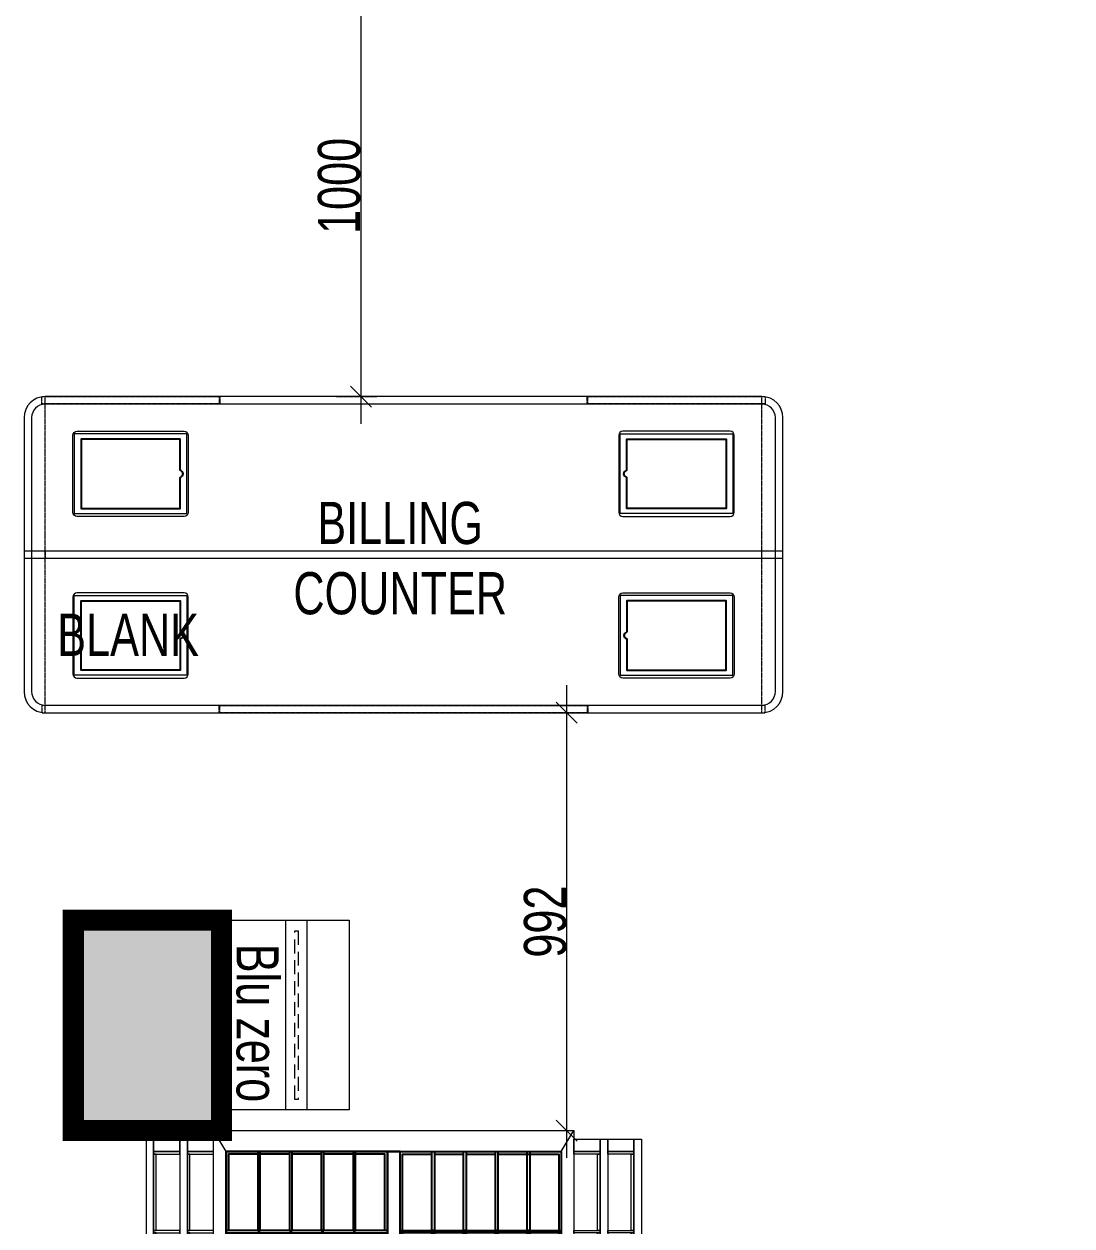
# Model space of a CAD drawing. Header units: feet. Extents: x 6677543 to 6687447, y -5287600 to -5276945.
# Drawn here: x 6679625 to 6682110, y -5282649 to -5279797 of the extents above; entities that cross this region are included whole.
import ezdxf

# ---------------------------------------------------------------- set-up
doc = ezdxf.new("R2010")
doc.units = ezdxf.units.FT
doc.header["$LTSCALE"] = 33
doc.header["$MEASUREMENT"] = 0
doc.header["$PDMODE"] = 3
doc.header["$PDSIZE"] = -1
for name, pattern in [('ACAD_ISO03W100', [30, 12, -18]), ('D10_DASHED', [0.75, 0.5, -0.25]), ('DOT2', [0.125, 0, -0.125]), ('HIDDENX2', [0.75, 0.5, -0.25])]:
    doc.linetypes.add(name, pattern=pattern)
for name, color, linetype, lineweight in [('A-COL', 243, 'Continuous', 9), ('column hatch', 5, 'Continuous', 0), ('LENS-DIM', 252, 'Continuous', 5), ('LENS-FURNITURE', 13, 'Continuous', 9), ('LENS-TEXT', 31, 'Continuous', 5), ('LK-FF&E FLOOR', 1, 'Continuous', 9), ('LK-MIRROR', 133, 'Continuous', 13), ('LN-ELEVATION-1', 81, 'Continuous', 25), ('LN-ELEVATION-2', 103, 'Continuous', 20), ('LN-ELEVATION-3', 125, 'Continuous', 18), ('LN-ELEVATION-4', 145, 'Continuous', 13), ('LN-ELEVATION-5', 167, 'Continuous', 5), ('PLANO-TXT', 252, 'Continuous', 5)]:
    doc.layers.add(name, color=color, linetype=linetype, lineweight=lineweight)
doc.styles.add('LK TXT', font='GILC____.TTF', dxfattribs={"height": 100})
doc.styles.get("Standard").update_dxf_attribs({"font": 'GILC____.TTF'})
doc.dimstyles.new('100MM', dxfattribs={"dimtxt": 100, "dimasz": 50, "dimexe": 65, "dimexo": 65, "dimtad": 1, "dimdec": 0, "dimtxsty": 'Standard', "dimblk": 'OBLIQUE', "dimcen": 2.5, "dimdle": 65, "dimclrd": 256, "dimclre": 256, "dimclrt": 1, "dimadec": 0, "dimazin": 0, "dimtfac": 1, "dimtdec": 0, "dimtmove": 1, "dimatfit": 3, "dimfxl": 1, "dimlwd": -1, "dimlwe": -1, "dimarcsym": 0})

# ---------------------------------------------------------------- blocks, each defined once
blk = doc.blocks.new('A$C8d798a6e')
at = {"layer": 'column hatch'}
h = blk.add_hatch(color=8, dxfattribs=at)
h.dxf.hatch_style = 1
h.paths.add_polyline_path([(573.6844372069462, -986.480192949064), (227.6403910350055, -987.3181149102746), (228.851103246212, -1487.316649084911), (569.024536809884, -1486.49294240959)])
h.paths.add_polyline_path([(3611.006908155978, -981.8010776909067), (3611.003244302235, -980.2879835916682), (3261.041061919183, -981.1353930514306), (3261.005928318948, -981.820175516419), (3262.214982591569, -1481.13401631359), (3612.213956513443, -1480.286517765373)])
h.paths.add_polyline_path([(532.1587154194713, -5449.777664608323), (182.1587154194712, -5450.625165641308), (182.1587154194712, -5742.238590205088), (532.1587154194713, -5742.238590205088)])
h.paths.add_polyline_path([(3382.158715419472, -5442.876584772952), (3032.158715419472, -5443.724085805007), (3032.158715419472, -5742.238590205088), (3382.158715419472, -5742.238590205088)])
h.paths.add_polyline_path([(724.154646160081, 3428.134813574143), (381.5404100129381, 3499.657433697023), (267.1037230361253, 2951.474759149365), (609.7178946286439, 2879.951829789206)])
h.paths.add_polyline_path([(3884.168987052515, 2768.464311182499), (3543.380360743031, 2839.605825136416), (3428.943673767149, 2291.423150588758), (3779.955199126155, 2269.252087379806)])
h.paths.add_polyline_path([(7767.513871246018, -803.975245360285), (7104.316916379146, -802.8845729790628), (7110.95257299114, -1148.886786671355), (7749.472327588126, -1136.641206545755)])
h = blk.add_hatch(color=8, dxfattribs=at)
h.dxf.hatch_style = 1
h.paths.add_polyline_path([(573.6844372069462, -986.480192949064), (227.6403910350055, -987.3181149102746), (228.851103246212, -1487.316649084911), (578.8500771680847, -1486.469150536693)])
at = {"layer": 'A-COL'}
for p, q in [((227.6403910350055, -987.3181149102746), (577.6393649568781, -986.470616362989)), ((228.851103246212, -1487.316649084911), (227.6403910350055, -987.3181149102746)), ((577.6393649568781, -986.470616362989), (578.8500771680847, -1486.469150536693)), ((578.8500771680847, -1486.469150536693), (228.851103246212, -1487.316649084911))]:
    blk.add_line(p, q, dxfattribs=at)
blk = doc.blocks.new('I-PAD Frame')
at = {"color": 3, "linetype": 'Continuous'}
blk.add_lwpolyline([(357868.7410323084, -232321.1361381283), (358122.7410323085, -232321.1361381283, 0.4142135623713902), (358132.7410323086, -232311.1361381283), (358132.7410323086, -232129.1361381283, 0.4142135623713902), (358122.7410323085, -232119.1361381283), (357868.7410323084, -232119.1361381283, 0.4142135623713902), (357858.7410323085, -232129.1361381283), (357858.7410323085, -232311.1361381283, 0.4142135623713902)], format="xyb", close=True, dxfattribs=at)
at = {"color": 3, "linetype": 'Continuous', "lineweight": 25}
blk.add_lwpolyline([(358113.2410323085, -232229.6755301424), (358113.2410323085, -232302.1361381283), (357878.2410323086, -232302.1361381283), (357878.2410323086, -232138.1361381283), (358113.2410323085, -232138.1361381283), (358113.2410323085, -232210.5967461141, 0.3275382217372251), (358114.6410323081, -232212.5046245168, -0.733799385757267), (358114.6410323086, -232227.7676517396, 0.3275382217372252)], format="xyb", close=True, dxfattribs=at)
blk = doc.blocks.new('Billing Counter 1800')
at = {"color": 5, "linetype": 'HIDDENX2', "ltscale": 0.025}
for p, q in [((-849.9999978118577, -374.9978339364752), (-850.0000002956948, 375)), ((849.9999976539983, -374.9978339364752), (850.0000001378356, 375))]:
    blk.add_line(p, q, dxfattribs=at)
at = {"color": 0, "linetype": 'Continuous'}
for p, q in [((850, 375), (-850, 375)), ((900, -325), (900, 325)), ((-850, -375), (850, -375))]:
    blk.add_line(p, q, dxfattribs=at)
at = {"color": 2, "linetype": 'Continuous'}
blk.add_line((849, -375), (849.9999976539983, -374.9978339364752), dxfattribs=at)
at = {"color": 2, "linetype": 'HIDDENX2', "ltscale": 0.025}
for points in [[(-857.9999984272289, 375), (-437.4115580061916, 375), (-437.4115580851212, 358), (-857.9999985061586, 358)], [(435.3333326776046, 375), (-435.2551077436656, 375), (-435.2551076647359, 358), (435.3333327565342, 358)], [(437.3333327565342, 375), (857.9217731775715, 375), (857.9217730986419, 358), (437.3333326776046, 358)], [(-857.9999984272289, -375), (-437.4115580061916, -375), (-437.4115580851212, -358), (-857.9999985061586, -358)], [(435.3333326776046, -375), (-435.2551077436656, -375), (-435.2551076647359, -358), (435.3333327563014, -358)], [(437.3333327563013, -375), (857.9217731775715, -375), (857.9217730986419, -358), (437.3333326776046, -358)]]:
    blk.add_lwpolyline(points, close=True, dxfattribs=at)
at = {"color": 5, "linetype": 'Continuous'}
for points in [[(-780.9166655030566, 97.25000000000001), (-513.9166655030567, 97.25000000000001), (-513.9166655030567, 286.25), (-780.9166655030566, 286.25)], [(780.9166655030566, 97.25000000000001), (513.9166655030567, 97.25000000000001), (513.9166655030567, 286.25), (780.9166655030566, 286.25)], [(-780.9166655030566, -97.25000000000001), (-513.9166655030567, -97.25000000000001), (-513.9166655030567, -286.25), (-780.9166655030566, -286.25)], [(780.9166655030566, -97.25000000000001), (513.9166655030567, -97.25000000000001), (513.9166655030567, -286.25), (780.9166655030566, -286.25)]]:
    blk.add_lwpolyline(points, close=True, dxfattribs=at)
at = {"color": 5, "linetype": 'HIDDENX2', "ltscale": 0.025}
blk.add_lwpolyline([(850, 8.5), (-850, 8.5), (-850, -8.5), (850, -8.5)], close=True, dxfattribs=at)
at = {"color": 0, "linetype": 'Continuous'}
for centre, radius, start, end in [((-850, 325), 50.0000000000291, 90, 180), ((849.999999999767, 325), 50.00000000005822, 0, 90), ((849.999999999767, -325), 50.0000000000291, 270, 0)]:
    blk.add_arc(centre, radius, start, end, dxfattribs=at)
at = {"layer": 'LN-ELEVATION-2'}
blk.add_line((-900, 325), (-900, -325), dxfattribs=at)
for points in [[(850, 375), (-850, 375, 0.4142135623725836), (-900, 325), (-900, -325, 0.4142135623725836), (-850, -375), (850, -375, 0.4142135623725837), (900, -325), (900, 325, 0.4142135623725836)], [(850, 357), (-850, 357, 0.4142135623730951), (-882, 325), (-882, -325, 0.4142135623730951), (-850, -357), (850, -357, 0.4142135623730951), (882, -325), (882, 325, 0.4142135623730951)]]:
    blk.add_lwpolyline(points, format="xyb", close=True, dxfattribs=at)
blk.add_lwpolyline([(-900, -8.5), (900, -8.5), (900, 8.5), (-900, 8.5)], close=True, dxfattribs=at)
blk.add_arc((-850, -325), 50.00000000005822, 180, 270, dxfattribs=at)
at = {"color": 2, "linetype": 'Continuous', "xscale": -1, "rotation": 180}
blk.add_blockref('I-PAD Frame', (-358643.1576978308, -232028.3861380983), dxfattribs=at)
at = {"color": 2, "linetype": 'Continuous', "rotation": 180}
blk.add_blockref('I-PAD Frame', (358643.1576977922, -232028.3861381579), dxfattribs=at)
at = {"color": 2, "linetype": 'Continuous'}
blk.add_blockref('I-PAD Frame', (-358643.1576978113, 232028.3861381281), dxfattribs=at)
at = {"color": 2, "linetype": 'Continuous', "xscale": -1}
blk.add_blockref('I-PAD Frame', (358643.1576978117, 232028.3861381281), dxfattribs=at)
at = {"layer": 'LENS-TEXT', "color": 0, "linetype": 'Continuous', "ltscale": 3, "insert": (-7.865375894587486, -8.871815700083971), "char_height": 100, "attachment_point": 5, "style": 'LK TXT'}
blk.add_mtext_dynamic_manual_height_columns('BILLING COUNTER', width=353.0555573365615, gutter_width=0.5, heights=[0], dxfattribs=at)
blk = doc.blocks.new('ffgd')
at = {"layer": 'LN-ELEVATION-4', "linetype": 'ACAD_ISO03W100', "ltscale": 0.1}
blk.add_lwpolyline([(0, 47.31184294237753), (0, -41.46233547315932), (-20, -41.46233547315932), (-20, 47.31184294237753)], close=True, dxfattribs=at)
at = {"layer": 'LN-ELEVATION-5', "linetype": 'ACAD_ISO03W100', "ltscale": 0.1}
for p, q in [((-159.8999999999068, 165.715584376594), (-159.8999999999068, 47.31184294237753)), ((-159.6999999997206, 165.715584376594), (-159.6999999997206, 47.31184294237753)), ((-159.3999999999068, 165.715584376594), (-159.3999999999068, 47.31184294237753)), ((-159, 165.715584376594), (-159, 47.31184294237753)), ((-158.5, 165.715584376594), (-158.5, 47.31184294237753)), ((-157.8999999999068, 165.715584376594), (-157.8999999999068, 47.31184294237753)), ((-157.1000000000931, 165.715584376594), (-157.1000000000931, 47.31184294237753)), ((-156.1000000000931, 165.715584376594), (-156.1000000000931, 47.31184294237753)), ((-154.1000000000931, 165.715584376594), (-154.1000000000931, 47.31184294237753)), ((-151.1000000000931, 165.715584376594), (-151.1000000000931, 47.31184294237753)), ((-146.1000000000931, 165.715584376594), (-146.1000000000931, 47.31184294237753)), ((-141.1000000000931, 165.715584376594), (-141.1000000000931, 47.31184294237753)), ((-135.1000000000931, 165.715584376594), (-135.1000000000931, 47.31184294237753)), ((-128.1000000000931, 165.715584376594), (-128.1000000000931, 47.31184294237753)), ((-120.1000000000931, 165.715584376594), (-120.1000000000931, 47.31184294237753)), ((-111.1000000000931, 165.715584376594), (-111.1000000000931, 47.31184294237753)), ((-102.1000000000931, 165.715584376594), (-102.1000000000931, 47.31184294237753)), ((-85, 165.715584376594), (-85, 47.31184294237753)), ((65, 165.715584376594), (65, 47.31184294237753)), ((82.10000000009315, 165.715584376594), (82.10000000009315, 47.31184294237753)), ((91.10000000009312, 165.715584376594), (91.10000000009312, 47.31184294237753)), ((100.1000000000931, 165.715584376594), (100.1000000000931, 47.31184294237753)), ((108.1000000000931, 165.715584376594), (108.1000000000931, 47.31184294237753)), ((115.1000000000931, 165.715584376594), (115.1000000000931, 47.31184294237753)), ((121.1000000000931, 165.715584376594), (121.1000000000931, 47.31184294237753)), ((126.1000000000931, 165.715584376594), (126.1000000000931, 47.31184294237753)), ((131.1000000000931, 165.715584376594), (131.1000000000931, 47.31184294237753)), ((134.1000000000931, 165.715584376594), (134.1000000000931, 47.31184294237753)), ((136.1000000000931, 165.715584376594), (136.1000000000931, 47.31184294237753)), ((137.1000000000931, 165.715584376594), (137.1000000000931, 47.31184294237753)), ((137.8999999999068, 165.715584376594), (137.8999999999068, 47.31184294237753)), ((138.5, 165.715584376594), (138.5, 47.31184294237753)), ((139, 165.715584376594), (139, 47.31184294237753)), ((139.3999999999067, 165.715584376594), (139.3999999999067, 47.31184294237753)), ((139.6999999997206, 165.715584376594), (139.6999999997206, 47.31184294237753)), ((139.8999999999068, 165.715584376594), (139.8999999999068, 47.31184294237753)), ((-159.8999999999068, -41.46233547315932), (-159.8999999999068, -159.8660769073758)), ((-159.6999999997206, -41.46233547315932), (-159.6999999997206, -159.8660769073758)), ((-159.3999999999068, -41.46233547315932), (-159.3999999999068, -159.8660769073758)), ((-159, -41.46233547315932), (-159, -159.8660769073758)), ((-158.5, -41.46233547315932), (-158.5, -159.8660769073758)), ((-157.8999999999068, -41.46233547315932), (-157.8999999999068, -159.8660769073758)), ((-157.1000000000931, -41.46233547315932), (-157.1000000000931, -159.8660769073758)), ((-156.1000000000931, -41.46233547315932), (-156.1000000000931, -159.8660769073758)), ((-154.1000000000931, -41.46233547315932), (-154.1000000000931, -159.8660769073758)), ((-151.1000000000931, -41.46233547315932), (-151.1000000000931, -159.8660769073758)), ((-146.1000000000931, -41.46233547315932), (-146.1000000000931, -159.8660769073758)), ((-141.1000000000931, -41.46233547315932), (-141.1000000000931, -159.8660769073758)), ((-135.1000000000931, -41.46233547315932), (-135.1000000000931, -159.8660769073758)), ((-128.1000000000931, -41.46233547315932), (-128.1000000000931, -159.8660769073758)), ((-120.1000000000931, -41.46233547315932), (-120.1000000000931, -159.8660769073758)), ((-111.1000000000931, -41.46233547315932), (-111.1000000000931, -159.8660769073758)), ((-102.1000000000931, -41.46233547315932), (-102.1000000000931, -159.8660769073758)), ((-85, -41.46233547315932), (-85, -159.8660769073758)), ((65, -41.46233547315932), (65, -159.8660769073758)), ((82.10000000009315, -41.46233547315932), (82.10000000009315, -159.8660769073758)), ((91.10000000009312, -41.46233547315932), (91.10000000009312, -159.8660769073758)), ((100.1000000000931, -41.46233547315932), (100.1000000000931, -159.8660769073758)), ((108.1000000000931, -41.46233547315932), (108.1000000000931, -159.8660769073758)), ((115.1000000000931, -41.46233547315932), (115.1000000000931, -159.8660769073758)), ((121.1000000000931, -41.46233547315932), (121.1000000000931, -159.8660769073758)), ((126.1000000000931, -41.46233547315932), (126.1000000000931, -159.8660769073758)), ((131.1000000000931, -41.46233547315932), (131.1000000000931, -159.8660769073758)), ((134.1000000000931, -41.46233547315932), (134.1000000000931, -159.8660769073758)), ((136.1000000000931, -41.46233547315932), (136.1000000000931, -159.8660769073758)), ((137.1000000000931, -41.46233547315932), (137.1000000000931, -159.8660769073758)), ((137.8999999999068, -41.46233547315932), (137.8999999999068, -159.8660769073758)), ((138.5, -41.46233547315932), (138.5, -159.8660769073758)), ((139, -41.46233547315932), (139, -159.8660769073758)), ((139.3999999999067, -41.46233547315932), (139.3999999999067, -159.8660769073758)), ((139.6999999997206, -41.46233547315932), (139.6999999997206, -159.8660769073758)), ((139.8999999999068, -41.46233547315932), (139.8999999999068, -159.8660769073758))]:
    blk.add_line(p, q, dxfattribs=at)
for points in [[(140, 72.9897628070321), (140, 165.715584376594), (-160, 165.715584376594), (-160, 72.9897628070321)], [(140, -67.14025533781387), (140, -159.8660769073758), (-160, -159.8660769073758), (-160, -67.14025533781387)]]:
    blk.add_lwpolyline(points, dxfattribs=at)
for points in [[(140, 72.9897628070321), (140, 47.31184294237753), (-160, 47.31184294237753), (-160, 72.9897628070321)], [(140, -41.46233547315932), (140, -67.14025533781387), (-160, -67.14025533781387), (-160, -41.46233547315932)]]:
    blk.add_lwpolyline(points, close=True, dxfattribs=at)
blk = doc.blocks.new('EURO 1040 x 1175')
at = {"layer": 'LN-ELEVATION-1'}
for points in [[(-470, -327.434990927577), (470, -327.434990927577), (470, 467.5650090724229), (-470, 467.5650090724229)], [(-470, 85.06500907242298), (470, 85.06500907242298), (470, 467.5650090724229), (-470, 467.5650090724229)], [(-283.2000000029802, 85.06500907242298), (-277.2000000029802, 85.06500907242298), (-277.2000000029802, 467.5650090724229), (-283.2000000029802, 467.5650090724229)], [(-96.40000000596046, 85.06500907242298), (-90.40000000596045, 85.06500907242298), (-90.40000000596045, 467.5650090724229), (-96.40000000596046, 467.5650090724229)], [(90.3999999910593, 85.06500907242298), (96.3999999910593, 85.06500907242298), (96.3999999910593, 467.5650090724229), (90.3999999910593, 467.5650090724229)], [(277.1999999880791, 85.06500907242298), (283.1999999880791, 85.06500907242298), (283.1999999880791, 467.5650090724229), (277.1999999880791, 467.5650090724229)], [(-470.0000000149008, 386.565009072423), (-283.2000000029802, 386.565009072423), (-283.2000000029802, 392.565009072423), (-470.0000000149008, 392.565009072423)], [(-277.2000000178814, 386.565009072423), (-96.40000000596046, 386.565009072423), (-96.40000000596046, 392.565009072423), (-277.2000000178814, 392.565009072423)], [(-90.40000002086165, 386.565009072423), (90.3999999910593, 386.565009072423), (90.3999999910593, 392.565009072423), (-90.40000002086165, 392.565009072423)], [(96.39999997615817, 386.565009072423), (277.1999999880791, 386.565009072423), (277.1999999880791, 392.565009072423), (96.39999997615817, 392.565009072423)], [(283.1999999880791, 386.565009072423), (470, 386.565009072423), (470, 392.565009072423), (283.1999999880791, 392.565009072423)], [(-470.0000000149008, 311.190009072423), (-283.2000000029802, 311.190009072423), (-283.2000000029802, 317.190009072423), (-470.0000000149008, 317.190009072423)], [(-277.2000000178814, 311.190009072423), (-96.40000000596046, 311.190009072423), (-96.40000000596046, 317.190009072423), (-277.2000000178814, 317.190009072423)], [(-90.40000002086165, 311.190009072423), (90.3999999910593, 311.190009072423), (90.3999999910593, 317.190009072423), (-90.40000002086165, 317.190009072423)], [(96.39999997615817, 311.190009072423), (277.1999999880791, 311.190009072423), (277.1999999880791, 317.190009072423), (96.39999997615817, 317.190009072423)], [(283.1999999880791, 311.190009072423), (470, 311.190009072423), (470, 317.190009072423), (283.1999999880791, 317.190009072423)], [(-470.0000000149008, 235.815009072423), (-283.2000000029802, 235.815009072423), (-283.2000000029802, 241.815009072423), (-470.0000000149008, 241.815009072423)], [(-277.2000000178814, 235.815009072423), (-96.40000000596046, 235.815009072423), (-96.40000000596046, 241.815009072423), (-277.2000000178814, 241.815009072423)], [(-90.40000002086165, 235.815009072423), (90.3999999910593, 235.815009072423), (90.3999999910593, 241.815009072423), (-90.40000002086165, 241.815009072423)], [(96.39999997615817, 235.815009072423), (277.1999999880791, 235.815009072423), (277.1999999880791, 241.815009072423), (96.39999997615817, 241.815009072423)], [(283.1999999880791, 235.815009072423), (470, 235.815009072423), (470, 241.815009072423), (283.1999999880791, 241.815009072423)], [(-470.0000000149008, 160.440009072423), (-283.2000000029802, 160.440009072423), (-283.2000000029802, 166.440009072423), (-470.0000000149008, 166.440009072423)], [(-277.2000000178814, 160.440009072423), (-96.40000000596046, 160.440009072423), (-96.40000000596046, 166.440009072423), (-277.2000000178814, 166.440009072423)], [(-90.40000002086165, 160.440009072423), (90.3999999910593, 160.440009072423), (90.3999999910593, 166.440009072423), (-90.40000002086165, 166.440009072423)], [(96.39999997615817, 160.440009072423), (277.1999999880791, 160.440009072423), (277.1999999880791, 166.440009072423), (96.39999997615817, 166.440009072423)], [(283.1999999880791, 160.440009072423), (470, 160.440009072423), (470, 166.440009072423), (283.1999999880791, 166.440009072423)], [(-470, 85.06500907242298), (470, 85.06500907242298), (470, 55.06500907242298), (-470, 55.06500907242298)], [(-470, 55.06500907242298), (470, 55.06500907242298), (470, -327.434990927577), (-470, -327.434990927577)], [(-283.2000000029802, 55.06500907242298), (-277.2000000029802, 55.06500907242298), (-277.2000000029802, -327.434990927577), (-283.2000000029802, -327.434990927577)], [(-96.40000000596046, 55.06500907242298), (-90.40000000596045, 55.06500907242298), (-90.40000000596045, -327.434990927577), (-96.40000000596046, -327.434990927577)], [(90.3999999910593, 55.06500907242298), (96.3999999910593, 55.06500907242298), (96.3999999910593, -327.434990927577), (90.3999999910593, -327.434990927577)], [(277.1999999880791, 55.06500907242298), (283.1999999880791, 55.06500907242298), (283.1999999880791, -327.434990927577), (277.1999999880791, -327.434990927577)], [(-470.0000000149008, -20.30999092757702), (-283.2000000029802, -20.30999092757702), (-283.2000000029802, -26.30999092757702), (-470.0000000149008, -26.30999092757702)], [(-277.2000000178814, -20.30999092757702), (-96.40000000596046, -20.30999092757702), (-96.40000000596046, -26.30999092757702), (-277.2000000178814, -26.30999092757702)], [(-90.40000002086165, -20.30999092757702), (90.3999999910593, -20.30999092757702), (90.3999999910593, -26.30999092757702), (-90.40000002086165, -26.30999092757702)], [(96.39999997615817, -20.30999092757702), (277.1999999880791, -20.30999092757702), (277.1999999880791, -26.30999092757702), (96.39999997615817, -26.30999092757702)], [(283.1999999880791, -20.30999092757702), (470, -20.30999092757702), (470, -26.30999092757702), (283.1999999880791, -26.30999092757702)], [(-470.0000000149008, -95.68499092757702), (-283.2000000029802, -95.68499092757702), (-283.2000000029802, -101.684990927577), (-470.0000000149008, -101.684990927577)], [(-277.2000000178814, -95.68499092757702), (-96.40000000596046, -95.68499092757702), (-96.40000000596046, -101.684990927577), (-277.2000000178814, -101.684990927577)], [(-90.40000002086165, -95.68499092757702), (90.3999999910593, -95.68499092757702), (90.3999999910593, -101.684990927577), (-90.40000002086165, -101.684990927577)], [(96.39999997615817, -95.68499092757702), (277.1999999880791, -95.68499092757702), (277.1999999880791, -101.684990927577), (96.39999997615817, -101.684990927577)], [(283.1999999880791, -95.68499092757702), (470, -95.68499092757702), (470, -101.684990927577), (283.1999999880791, -101.684990927577)], [(-470.0000000149008, -171.059990927577), (-283.2000000029802, -171.059990927577), (-283.2000000029802, -177.059990927577), (-470.0000000149008, -177.059990927577)], [(-277.2000000178814, -171.059990927577), (-96.40000000596046, -171.059990927577), (-96.40000000596046, -177.059990927577), (-277.2000000178814, -177.059990927577)], [(-90.40000002086165, -171.059990927577), (90.3999999910593, -171.059990927577), (90.3999999910593, -177.059990927577), (-90.40000002086165, -177.059990927577)], [(96.39999997615817, -171.059990927577), (277.1999999880791, -171.059990927577), (277.1999999880791, -177.059990927577), (96.39999997615817, -177.059990927577)], [(283.1999999880791, -171.059990927577), (470, -171.059990927577), (470, -177.059990927577), (283.1999999880791, -177.059990927577)], [(-470.0000000149008, -246.434990927577), (-283.2000000029802, -246.434990927577), (-283.2000000029802, -252.434990927577), (-470.0000000149008, -252.434990927577)], [(-277.2000000178814, -246.434990927577), (-96.40000000596046, -246.434990927577), (-96.40000000596046, -252.434990927577), (-277.2000000178814, -252.434990927577)], [(-90.40000002086165, -246.434990927577), (90.3999999910593, -246.434990927577), (90.3999999910593, -252.434990927577), (-90.40000002086165, -252.434990927577)], [(96.39999997615817, -246.434990927577), (277.1999999880791, -246.434990927577), (277.1999999880791, -252.434990927577), (96.39999997615817, -252.434990927577)], [(283.1999999880791, -246.434990927577), (470, -246.434990927577), (470, -252.434990927577), (283.1999999880791, -252.434990927577)]]:
    blk.add_lwpolyline(points, close=True, dxfattribs=at)
for points in [[(-283.2000000029802, 461.5650090724228), (-464, 461.5650090724228), (-464, 317.190009072423)], [(-96.40000000596046, 461.5650090724228), (-277.2000000029802, 461.5650090724228)], [(90.3999999910593, 461.5650090724228), (-90.40000000596045, 461.5650090724228)], [(277.1999999880791, 461.5650090724228), (96.3999999910593, 461.5650090724228)], [(464, 317.190009072423), (464, 461.5650090724228), (283.1999999880791, 461.5650090724228)], [(-464, 311.190009072423), (-464, 241.815009072423)], [(464, 241.815009072423), (464, 311.190009072423)], [(-464, 235.815009072423), (-464, 166.440009072423)], [(464, 166.440009072423), (464, 235.815009072423)], [(-464, 160.440009072423), (-464, 91.06500907242297), (-283.2000000029802, 91.06500907242297)], [(283.1999999880791, 91.06500907242297), (464, 91.06500907242297), (464, 160.440009072423)], [(-277.2000000029802, 91.06500907242297), (-96.40000000596046, 91.06500907242297)], [(-90.40000000596045, 91.06500907242297), (90.3999999910593, 91.06500907242297)], [(96.3999999910593, 91.06500907242297), (277.1999999880791, 91.06500907242297)], [(-464, -20.30999092757702), (-464, 49.06500907242298), (-283.2000000029802, 49.06500907242298)], [(-277.2000000029802, 49.06500907242298), (-96.40000000596046, 49.06500907242298)], [(-90.40000000596045, 49.06500907242298), (90.3999999910593, 49.06500907242298)], [(96.3999999910593, 49.06500907242298), (277.1999999880791, 49.06500907242298)], [(283.1999999880791, 49.06500907242298), (464, 49.06500907242298), (464, -20.30999092757702)], [(-464, -95.68499092757702), (-464, -26.30999092757702)], [(464, -26.30999092757702), (464, -95.68499092757702)], [(-464, -171.059990927577), (-464, -101.684990927577)], [(464, -101.684990927577), (464, -171.059990927577)], [(-283.2000000029802, -321.434990927577), (-464, -321.434990927577), (-464, -177.059990927577)], [(464, -177.059990927577), (464, -321.434990927577), (283.1999999880791, -321.434990927577)], [(-96.40000000596046, -321.434990927577), (-277.2000000029802, -321.434990927577)], [(90.3999999910593, -321.434990927577), (-90.40000000596045, -321.434990927577)], [(277.1999999880791, -321.434990927577), (96.3999999910593, -321.434990927577)]]:
    blk.add_lwpolyline(points, dxfattribs=at)
at = {"layer": 'LN-ELEVATION-2'}
blk.add_lwpolyline([(-520, -357.434990927577), (520, -357.434990927577), (520, 497.5650090724228), (-520, 497.5650090724228)], close=True, dxfattribs=at)
for points in [[(-470, 467.5650090724229), (-520, 497.5650090724228)], [(470, 467.5650090724229), (520, 497.5650090724228)], [(-470, -327.434990927577), (-520, -357.434990927577)], [(470, -327.434990927577), (520, -357.434990927577)]]:
    blk.add_lwpolyline(points, dxfattribs=at)
at = {"layer": 'LN-ELEVATION-3'}
for points in [[(-500, 559.5650090724229), (500, 559.5650090724229), (500, 577.5650090724228), (-500, 577.5650090724228)], [(-500, 497.5650090724228), (-470, 497.5650090724228), (-470, 559.5650090724229), (-500, 559.5650090724229)], [(470, 497.5650090724228), (500, 497.5650090724228), (500, 559.5650090724229), (470, 559.5650090724229)], [(-500, -357.434990927577), (-470, -357.434990927577), (-470, -419.434990927577), (-500, -419.434990927577)], [(470, -357.434990927577), (500, -357.434990927577), (500, -419.434990927577), (470, -419.434990927577)], [(-500, -419.434990927577), (500, -419.434990927577), (500, -437.4349909275768), (-500, -437.4349909275768)]]:
    blk.add_lwpolyline(points, close=True, dxfattribs=at)
at = {"layer": 'LN-ELEVATION-4'}
for points in [[(-500, 639.5650090724228), (500, 639.5650090724228), (500, 657.565009072423), (-500, 657.565009072423)], [(-500, 577.5650090724228), (-470, 577.5650090724228), (-470, 639.5650090724228), (-500, 639.5650090724228)], [(470, 577.5650090724228), (500, 577.5650090724228), (500, 639.5650090724228), (470, 639.5650090724228)], [(-470, 497.5650090724228), (-464, 497.5650090724228), (-464, 559.5650090724229), (-470, 559.5650090724229)], [(-464, 553.565009072423), (-283.2000000029802, 553.565009072423), (-283.2000000029802, 559.5650090724229), (-464, 559.5650090724229)], [(-283.2000000029802, 497.5650090724228), (-277.2000000029802, 497.5650090724228), (-277.2000000029802, 559.5650090724229), (-283.2000000029802, 559.5650090724229)], [(-277.2000000029802, 553.565009072423), (-96.40000000596046, 553.565009072423), (-96.40000000596046, 559.5650090724229), (-277.2000000029802, 559.5650090724229)], [(-96.40000000596046, 497.5650090724228), (-90.40000000596045, 497.5650090724228), (-90.40000000596045, 559.5650090724229), (-96.40000000596046, 559.5650090724229)], [(-90.40000000596045, 553.565009072423), (90.3999999910593, 553.565009072423), (90.3999999910593, 559.5650090724229), (-90.40000000596045, 559.5650090724229)], [(90.3999999910593, 497.5650090724228), (96.3999999910593, 497.5650090724228), (96.3999999910593, 559.5650090724229), (90.3999999910593, 559.5650090724229)], [(96.3999999910593, 553.565009072423), (277.1999999880791, 553.565009072423), (277.1999999880791, 559.5650090724229), (96.3999999910593, 559.5650090724229)], [(277.1999999880791, 497.5650090724228), (283.1999999880791, 497.5650090724228), (283.1999999880791, 559.5650090724229), (277.1999999880791, 559.5650090724229)], [(283.1999999880791, 553.565009072423), (463.9999999850988, 553.565009072423), (463.9999999850988, 559.5650090724229), (283.1999999880791, 559.5650090724229)], [(464, 497.5650090724228), (470, 497.5650090724228), (470, 559.5650090724229), (464, 559.5650090724229)], [(-470, -357.434990927577), (-464, -357.434990927577), (-464, -419.434990927577), (-470, -419.434990927577)], [(-283.2000000029802, -357.434990927577), (-277.2000000029802, -357.434990927577), (-277.2000000029802, -419.434990927577), (-283.2000000029802, -419.434990927577)], [(-96.40000000596046, -357.434990927577), (-90.40000000596045, -357.434990927577), (-90.40000000596045, -419.434990927577), (-96.40000000596046, -419.434990927577)], [(90.3999999910593, -357.434990927577), (96.3999999910593, -357.434990927577), (96.3999999910593, -419.434990927577), (90.3999999910593, -419.434990927577)], [(277.1999999880791, -357.434990927577), (283.1999999880791, -357.434990927577), (283.1999999880791, -419.434990927577), (277.1999999880791, -419.434990927577)], [(464, -357.434990927577), (470, -357.434990927577), (470, -419.434990927577), (464, -419.434990927577)], [(-464, -413.4349909275768), (-283.2000000029802, -413.4349909275768), (-283.2000000029802, -419.434990927577), (-464, -419.434990927577)], [(-277.2000000029802, -413.4349909275768), (-96.40000000596046, -413.4349909275768), (-96.40000000596046, -419.434990927577), (-277.2000000029802, -419.434990927577)], [(-90.40000000596045, -413.4349909275768), (90.3999999910593, -413.4349909275768), (90.3999999910593, -419.434990927577), (-90.40000000596045, -419.434990927577)], [(96.3999999910593, -413.4349909275768), (277.1999999880791, -413.4349909275768), (277.1999999880791, -419.434990927577), (96.3999999910593, -419.434990927577)], [(283.1999999880791, -413.4349909275768), (463.9999999850988, -413.4349909275768), (463.9999999850988, -419.434990927577), (283.1999999880791, -419.434990927577)], [(-500, -437.4349909275768), (-470, -437.4349909275768), (-470, -499.4349909275769), (-500, -499.4349909275769)], [(470, -437.4349909275768), (500, -437.4349909275768), (500, -499.4349909275769), (470, -499.4349909275769)], [(-500, -499.4349909275769), (500, -499.4349909275769), (500, -517.434990927577), (-500, -517.434990927577)]]:
    blk.add_lwpolyline(points, close=True, dxfattribs=at)
at = {"layer": 'LN-ELEVATION-5'}
for points in [[(-470, 577.5650090724228), (-464, 577.5650090724228), (-464, 639.5650090724228), (-470, 639.5650090724228)], [(-464, 633.565009072423), (-283.2000000029802, 633.565009072423), (-283.2000000029802, 639.5650090724228), (-464, 639.5650090724228)], [(-283.2000000029802, 577.5650090724228), (-277.2000000029802, 577.5650090724228), (-277.2000000029802, 639.5650090724228), (-283.2000000029802, 639.5650090724228)], [(-277.2000000029802, 633.565009072423), (-96.40000000596046, 633.565009072423), (-96.40000000596046, 639.5650090724228), (-277.2000000029802, 639.5650090724228)], [(-96.40000000596046, 577.5650090724228), (-90.40000000596045, 577.5650090724228), (-90.40000000596045, 639.5650090724228), (-96.40000000596046, 639.5650090724228)], [(-90.40000000596045, 633.565009072423), (90.3999999910593, 633.565009072423), (90.3999999910593, 639.5650090724228), (-90.40000000596045, 639.5650090724228)], [(90.3999999910593, 577.5650090724228), (96.3999999910593, 577.5650090724228), (96.3999999910593, 639.5650090724228), (90.3999999910593, 639.5650090724228)], [(96.3999999910593, 633.565009072423), (277.1999999880791, 633.565009072423), (277.1999999880791, 639.5650090724228), (96.3999999910593, 639.5650090724228)], [(277.1999999880791, 577.5650090724228), (283.1999999880791, 577.5650090724228), (283.1999999880791, 639.5650090724228), (277.1999999880791, 639.5650090724228)], [(283.1999999880791, 633.565009072423), (463.9999999850988, 633.565009072423), (463.9999999850988, 639.5650090724228), (283.1999999880791, 639.5650090724228)], [(464, 577.5650090724228), (470, 577.5650090724228), (470, 639.5650090724228), (464, 639.5650090724228)], [(-470, -437.4349909275768), (-464, -437.4349909275768), (-464, -499.4349909275769), (-470, -499.4349909275769)], [(-283.2000000029802, -437.4349909275768), (-277.2000000029802, -437.4349909275768), (-277.2000000029802, -499.4349909275769), (-283.2000000029802, -499.4349909275769)], [(-96.40000000596046, -437.4349909275768), (-90.40000000596045, -437.4349909275768), (-90.40000000596045, -499.4349909275769), (-96.40000000596046, -499.4349909275769)], [(90.3999999910593, -437.4349909275768), (96.3999999910593, -437.4349909275768), (96.3999999910593, -499.4349909275769), (90.3999999910593, -499.4349909275769)], [(277.1999999880791, -437.4349909275768), (283.1999999880791, -437.4349909275768), (283.1999999880791, -499.4349909275769), (277.1999999880791, -499.4349909275769)], [(464, -437.4349909275768), (470, -437.4349909275768), (470, -499.4349909275769), (464, -499.4349909275769)], [(-464, -493.4349909275769), (-283.2000000029802, -493.4349909275769), (-283.2000000029802, -499.4349909275769), (-464, -499.4349909275769)], [(-277.2000000029802, -493.4349909275769), (-96.40000000596046, -493.4349909275769), (-96.40000000596046, -499.4349909275769), (-277.2000000029802, -499.4349909275769)], [(-90.40000000596045, -493.4349909275769), (90.3999999910593, -493.4349909275769), (90.3999999910593, -499.4349909275769), (-90.40000000596045, -499.4349909275769)], [(96.3999999910593, -493.4349909275769), (277.1999999880791, -493.4349909275769), (277.1999999880791, -499.4349909275769), (96.3999999910593, -499.4349909275769)], [(283.1999999880791, -493.4349909275769), (463.9999999850988, -493.4349909275769), (463.9999999850988, -499.4349909275769), (283.1999999880791, -499.4349909275769)]]:
    blk.add_lwpolyline(points, close=True, dxfattribs=at)
at = {"layer": 'LENS-DIM'}
blk.add_blockref('ffgd', (10, 67.14025533781387), dxfattribs=at)
blk = doc.blocks.new('BLUE ZERO')
at = {"layer": 'LENS-FURNITURE', "ltscale": 0.5}
for points in [[(86206.6987006863, 120883.4167564928), (86206.6987006863, 120433.4167564928), (85906.69870068633, 120433.4167564928), (85906.69870068633, 120883.4167564928)], [(86106.6987006863, 120883.4167564928), (86106.6987006863, 120433.4167564928), (86056.69870068633, 120433.4167564928), (86056.69870068633, 120883.4167564928)]]:
    blk.add_lwpolyline(points, close=True, dxfattribs=at)
at = {"layer": 'LENS-FURNITURE', "linetype": 'D10_DASHED', "ltscale": 2}
blk.add_lwpolyline([(86085.69870068633, 120858.4167564928), (86085.69870068633, 120458.4167564928), (86077.6987006863, 120458.4167564928), (86077.6987006863, 120858.4167564928)], close=True, dxfattribs=at)
blk = doc.blocks.new('_Oblique')
at = {"color": 0, "lineweight": -2}
blk.add_line((-0.5, -0.5), (0.5, 0.5), dxfattribs=at)
blk = doc.blocks.new('*D48')
at = {"layer": 'Defpoints', "color": 0}
for p in [(6680424.288655809, -5279681.162725714), (6680525.0414335, -5279681.162725714), (6680525.0414335, -5280680.833566493)]:
    blk.add_point(p, dxfattribs=at)
at = {"layer": 'LENS-DIM'}
blk.add_line((6680424.288655809, -5280745.833566493), (6680424.288655809, -5279616.162725714), dxfattribs=at)
at = {"layer": 'LENS-DIM', "linetype": 'DOT2'}
for p, q in [((6680460.0414335, -5279681.162725714), (6680359.288655808, -5279681.162725714)), ((6680460.0414335, -5280680.833566493), (6680359.288655808, -5280680.833566493))]:
    blk.add_line(p, q, dxfattribs=at)
at = {"layer": 'LENS-DIM', "xscale": 50, "yscale": 50, "zscale": 50}
for p, rotation in [((6680424.288655809, -5279681.162725714), 90), ((6680424.288655809, -5280680.833566493), 270)]:
    blk.add_blockref('_Oblique', p, dxfattribs=dict(at, rotation=rotation))
at = {"layer": 'LENS-DIM', "color": 1, "insert": (6680372.537202319, -5280180.998146105), "char_height": 100, "attachment_point": 5, "rotation": 90}
blk.add_mtext('1000', dxfattribs=at)
blk = doc.blocks.new('*D49')
at = {"layer": 'Defpoints', "color": 0}
for p in [(6680912.100015845, -5281430.833566494), (6680962.335653789, -5281430.833566494), (6680929.288363532, -5282422.387597646)]:
    blk.add_point(p, dxfattribs=at)
at = {"layer": 'LENS-DIM'}
blk.add_line((6680912.100015845, -5282487.387597647), (6680912.100015845, -5281365.833566493), dxfattribs=at)
at = {"layer": 'LENS-DIM', "linetype": 'DOT2'}
for p, q in [((6680897.335653789, -5281430.833566494), (6680847.100015845, -5281430.833566494)), ((6680864.288363531, -5282422.387597646), (6680847.100015845, -5282422.387597646))]:
    blk.add_line(p, q, dxfattribs=at)
at = {"layer": 'LENS-DIM', "xscale": 50, "yscale": 50, "zscale": 50}
for p, rotation in [((6680912.100015845, -5281430.833566494), 90), ((6680912.100015845, -5282422.387597646), 270)]:
    blk.add_blockref('_Oblique', p, dxfattribs=dict(at, rotation=rotation))
at = {"layer": 'LENS-DIM', "color": 1, "insert": (6680861.256992586, -5281926.61058207), "char_height": 100, "attachment_point": 5, "rotation": 90}
blk.add_mtext('992', dxfattribs=at)

msp = doc.modelspace()

# ---------------------------------------------------------------- linework, layer by layer
at = {"layer": 'LK-MIRROR', "linetype": 'ACAD_ISO03W100', "ltscale": 0.05, "const_width": 50}
msp.add_lwpolyline([(6679741.833540629, -5281923.236562018), (6680093.043226762, -5281923.236562018), (6680093.043226762, -5282422.387597645), (6679741.833540629, -5282422.387597645)], close=True, dxfattribs=at)

# ---------------------------------------------------------------- block references
at = {"layer": 'LENS-DIM', "color": 3}
msp.add_blockref('A$C8d798a6e', (6679514.193149593, -5280935.918447108), dxfattribs=at)
at = {"layer": 'LK-FF&E FLOOR'}
for name, p in [('Billing Counter 1800', (6680525.002321029, -5281055.833566491)), ('BLUE ZERO', (6594189.149474388, -5402806.803612417))]:
    msp.add_blockref(name, p, dxfattribs=at)
at = {"layer": 'LK-FF&E FLOOR', "xscale": -1, "rotation": 270}
msp.add_blockref('EURO 1040 x 1175', (6680431.723354455, -5282942.387597645), dxfattribs=at)

# ---------------------------------------------------------------- texts
at = {"layer": 'LENS-TEXT', "color": 0, "linetype": 'Continuous', "ltscale": 3, "insert": (6679871.834463467, -5281246.202445999), "char_height": 100, "width": 237.4408088319178, "attachment_point": 5, "style": 'LK TXT'}
msp.add_mtext('\\pt800;BLANK', dxfattribs=at)
at = {"layer": 'PLANO-TXT', "linetype": 'Continuous', "ltscale": 3, "insert": (6680178.336928658, -5282167.111831713), "char_height": 100, "width": 510.5515318634858, "attachment_point": 5, "rotation": 269.9999999999998, "style": 'LK TXT'}
msp.add_mtext('\\pt800;Blu zero', dxfattribs=at)

# ---------------------------------------------------------------- dimensions: what is measured, and where the dimension line sits
at = {"layer": 'LENS-DIM', "color": 2}
for base, p1, p2, picture, middle in [((6680424.288655809, -5279681.162725714), (6680525.041433496, -5280680.833566491), (6680525.041433496, -5279681.162725712), '*D48', (6680372.537202319, -5280180.998146105)), ((6680912.100015845, -5281430.833566494), (6680929.288363528, -5282422.387597645), (6680962.335653786, -5281430.833566491), '*D49', (6680861.256992586, -5281926.61058207))]:
    dim = msp.add_linear_dim(base=base, p1=p1, p2=p2, angle=90, dimstyle='100MM', dxfattribs=at)
    dim.commit()
    dim.dimension.update_dxf_attribs({"geometry": picture, "text_midpoint": middle})

doc.saveas('drawing.dxf')
